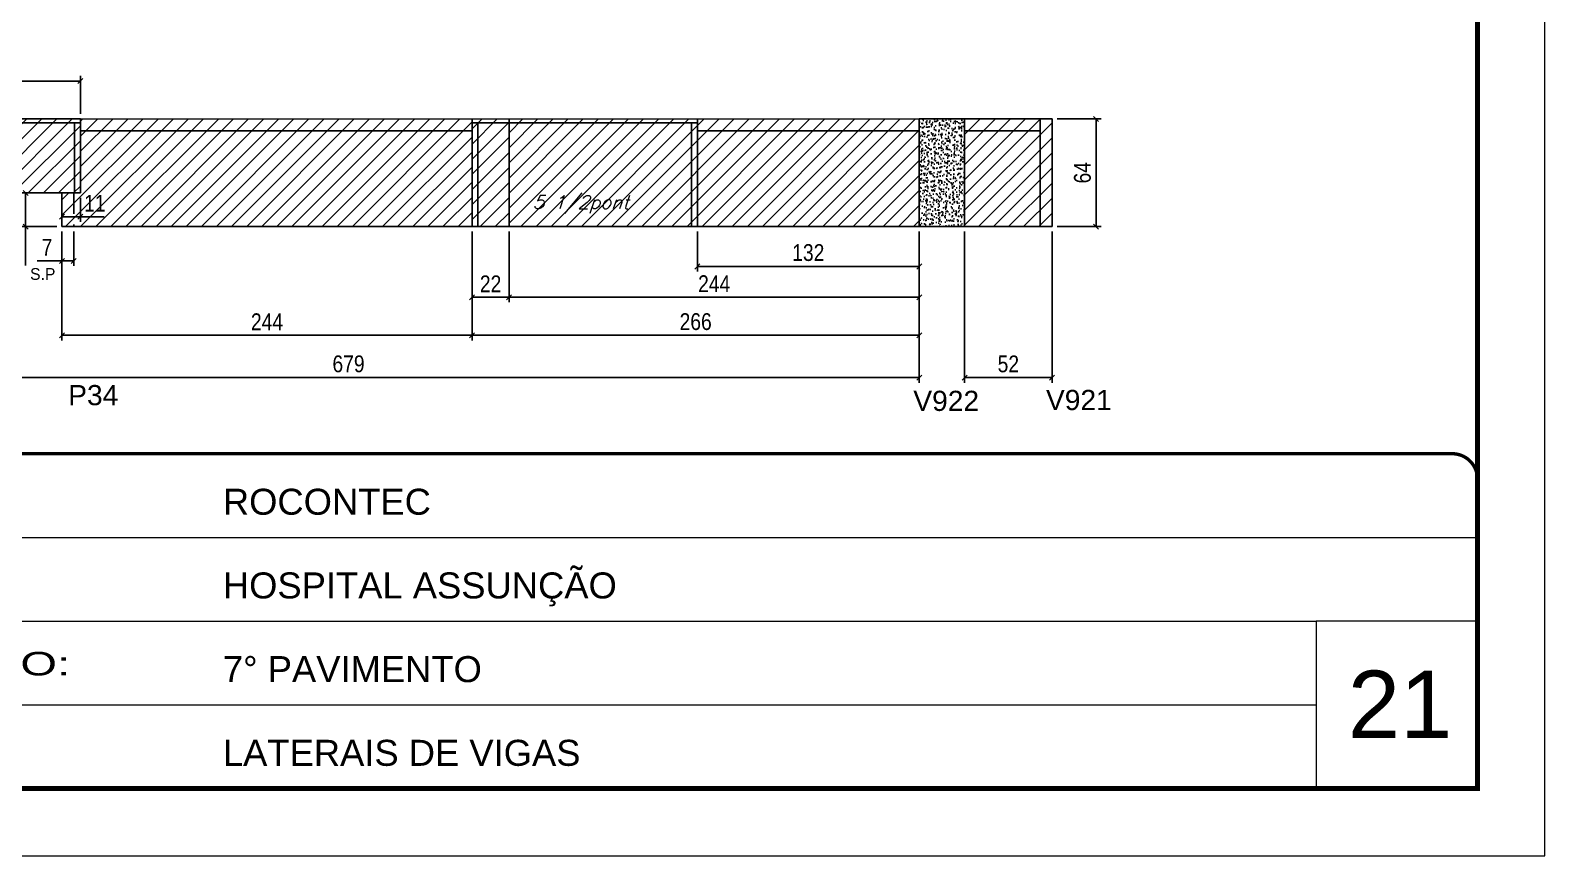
# Model space of a CAD drawing. Extents: x -20960 to -5926, y -2106 to 21915.
# Drawn here: x -11623 to -10722, y 15123 to 15614 of the extents above; entities that cross this region are included whole.
import ezdxf

# ---------------------------------------------------------------- set-up
doc = ezdxf.new("R2010")
doc.units = 0
for name, pattern in [('CONTINUO', [0]), ('DASHED', [0.75, 0.5, -0.25]), ('HIDDEN', [0.375, 0.25, -0.125])]:
    doc.linetypes.add(name, pattern=pattern)
for name, color, linetype in [('5', 5, 'Continuous'), ('COTA', 241, 'Continuous'), ('Painéis', 200, 'Continuous'), ('Reaproveitamento', 251, 'Continuous'), ('SARR_2.2x7', 40, 'Continuous'), ('SARR_3.5x7', 81, 'Continuous'), ('texto', 7, 'Continuous')]:
    doc.layers.add(name, color=color, linetype=linetype)
for name, color, linetype, lineweight in [('CARIMBO', 255, 'Continuous', 9), ('Folhas', 255, 'Continuous', 9), ('SARRAFO DE PRESSAO', 251, 'DASHED', 9)]:
    doc.layers.add(name, color=color, linetype=linetype, lineweight=lineweight)
doc.styles.add('ARIAL', font='arial.ttf')
doc.styles.add('COTA TECNICA', font='techl___.ttf', dxfattribs={"height": 10})
doc.styles.add('Romans', font='romans.shx')
doc.styles.add('ROMAS860', font='ROMAS860.SHX')
doc.styles.get("Standard").update_dxf_attribs({"font": 'arial.ttf'})
doc.styles.add('Tecnologia', font='')
doc.styles.get('Tecnologia').set_extended_font_data('Forgotten Futurist')
doc.dimstyles.new('PAINEL', dxfattribs={"dimtxt": 10, "dimasz": 3, "dimexe": 3, "dimexo": 3, "dimgap": 3, "dimtad": 1, "dimdec": 1, "dimzin": 12, "dimdsep": 46, "dimtxsty": 'COTA TECNICA', "dimblk1": 'OBLIQUE', "dimblk2": 'OBLIQUE', "dimsah": 1, "dimcen": 0.9, "dimclrd": 4, "dimclre": 4, "dimclrt": 240, "dimadec": 1, "dimazin": 3, "dimtfac": 1, "dimtdec": 1, "dimtmove": 0, "dimatfit": 3, "dimfxl": 1, "dimtolj": 1, "dimtzin": 12, "dimarcsym": 0})
pattern_1 = [(45, (-152301.7174, -16016.1105), (-4.49012806, 4.49012806), [])]

# ---------------------------------------------------------------- blocks, each defined once
blk = doc.blocks.new('9999999999')
at = {"color": 30, "linetype": 'CONTINUO'}
for p, q in [((98564.56, 34379.64), (99583.98, 34379.64)), ((98564.56, 34329.83), (99487.98, 34329.83)), ((99583.98, 34329.83), (99487.98, 34329.83)), ((99487.98, 34329.83), (99487.98, 34230.21)), ((98564.56, 34280.02), (99487.98, 34280.02))]:
    blk.add_line(p, q, dxfattribs=at)
at = {"color": 30, "linetype": 'CONTINUO', "const_width": 2}
blk.add_lwpolyline([(99583.98, 34230.21), (99583.98, 34414.45, 0.414214), (99568.98, 34429.45), (98228.98, 34429.45, 0.414214), (98213.98, 34414.45), (98213.98, 34245.21, 0.414214), (98228.98, 34230.21), (99583.98, 34230.21)], format="xyb", dxfattribs=at)
at = {"layer": 'Folhas'}
blk.add_lwpolyline([(98138.98, 34190.21), (99623.98, 34190.21), (99623.98, 35240.21), (98138.98, 35240.21)], close=True, dxfattribs=at)
at = {"layer": 'Folhas', "color": 30, "const_width": 3}
blk.add_lwpolyline([(98213.98, 34230.21), (99583.98, 34230.21), (99583.98, 35200.21), (98213.98, 35200.21)], close=True, dxfattribs=at)
at = {"color": 7, "linetype": 'Continuous', "ltscale": 5, "style": 'ARIAL'}
for s, height, p in [('ROCONTEC', 15.483, (98837.68, 34393.13)), ('HOSPITAL ASSUNÇÃO', 15.4829, (98837.68, 34343.32)), ('7° PAVIMENTO', 15.4829, (98837.68, 34293.51)), ('LATERAIS DE VIGAS', 15.4829, (98837.68, 34243.7))]:
    blk.add_text(s, height=height, dxfattribs=at).set_placement(p)
at = {"layer": 'Folhas', "color": 7, "style": 'Tecnologia', "width": 1.5}
blk.add_text('PAVIMENTO:', height=14, dxfattribs=at).set_placement((98573.65, 34297.5))
blk = doc.blocks.new('_Oblique')
at = {"color": 0, "linetype": 'ByBlock', "lineweight": -2}
blk.add_line((-0.5, -0.5), (0.5, 0.5), dxfattribs=at)
blk = doc.blocks.new('*D436')
at = {"layer": 'COTA', "color": 4, "linetype": 'ByBlock', "lineweight": -2, "transparency": 16777216}
for p, q in [((-11067.05, 15493.96), (-11067.05, 15404.04)), ((-11015.05, 15493.96), (-11015.05, 15404.04)), ((-11015.05, 15407.04), (-11067.05, 15407.04))]:
    blk.add_line(p, q, dxfattribs=at)
at = {"layer": 'Defpoints', "color": 0, "linetype": 'ByBlock', "transparency": 16777216}
for p in [(-11067.05, 15496.96), (-11015.05, 15496.96), (-11067.05, 15407.04)]:
    blk.add_point(p, dxfattribs=at)
at = {"layer": 'COTA', "color": 4, "linetype": 'ByBlock', "lineweight": -2, "transparency": 16777216, "xscale": 3, "yscale": 3, "zscale": 3, "rotation": 180}
blk.add_blockref('_Oblique', (-11067.05, 15407.04), dxfattribs=at)
at = {"layer": 'COTA', "color": 4, "linetype": 'ByBlock', "lineweight": -2, "transparency": 16777216, "xscale": 3, "yscale": 3, "zscale": 3}
blk.add_blockref('_Oblique', (-11015.05, 15407.04), dxfattribs=at)
at = {"layer": 'COTA', "color": 240, "linetype": 'ByBlock', "transparency": 16777216, "insert": (-11041.05, 15415.15), "char_height": 10, "attachment_point": 5, "style": 'COTA TECNICA'}
blk.add_mtext('\\A1;52', dxfattribs=at)
blk = doc.blocks.new('*D437')
at = {"layer": 'COTA', "color": 4, "linetype": 'ByBlock', "lineweight": -2, "transparency": 16777216}
for p, q in [((-11604.05, 15493.96), (-11604.05, 15429.21)), ((-11360.05, 15493.96), (-11360.05, 15429.21)), ((-11604.05, 15432.21), (-11360.05, 15432.21))]:
    blk.add_line(p, q, dxfattribs=at)
at = {"layer": 'Defpoints', "color": 0, "linetype": 'ByBlock', "transparency": 16777216}
for p in [(-11604.05, 15496.96), (-11360.05, 15496.96), (-11360.05, 15432.21)]:
    blk.add_point(p, dxfattribs=at)
at = {"layer": 'COTA', "color": 4, "linetype": 'ByBlock', "lineweight": -2, "transparency": 16777216, "xscale": 3, "yscale": 3, "zscale": 3, "rotation": 180}
blk.add_blockref('_Oblique', (-11604.05, 15432.21), dxfattribs=at)
at = {"layer": 'COTA', "color": 4, "linetype": 'ByBlock', "lineweight": -2, "transparency": 16777216, "xscale": 3, "yscale": 3, "zscale": 3}
blk.add_blockref('_Oblique', (-11360.05, 15432.21), dxfattribs=at)
at = {"layer": 'COTA', "color": 240, "linetype": 'ByBlock', "transparency": 16777216, "insert": (-11482.05, 15440.28), "char_height": 10, "attachment_point": 5, "style": 'COTA TECNICA'}
blk.add_mtext('\\A1;244', dxfattribs=at)
blk = doc.blocks.new('*D438')
at = {"layer": 'COTA', "color": 4, "linetype": 'ByBlock', "lineweight": -2, "transparency": 16777216}
for p, q in [((-11360.05, 15493.96), (-11360.05, 15429.21)), ((-11094.05, 15493.95), (-11094.05, 15429.21)), ((-11360.05, 15432.21), (-11094.05, 15432.21))]:
    blk.add_line(p, q, dxfattribs=at)
at = {"layer": 'Defpoints', "color": 0, "linetype": 'ByBlock', "transparency": 16777216}
for p in [(-11360.05, 15496.96), (-11094.05, 15496.95), (-11094.05, 15432.21)]:
    blk.add_point(p, dxfattribs=at)
at = {"layer": 'COTA', "color": 4, "linetype": 'ByBlock', "lineweight": -2, "transparency": 16777216, "xscale": 3, "yscale": 3, "zscale": 3, "rotation": 180}
blk.add_blockref('_Oblique', (-11360.05, 15432.21), dxfattribs=at)
at = {"layer": 'COTA', "color": 4, "linetype": 'ByBlock', "lineweight": -2, "transparency": 16777216, "xscale": 3, "yscale": 3, "zscale": 3}
blk.add_blockref('_Oblique', (-11094.05, 15432.21), dxfattribs=at)
at = {"layer": 'COTA', "color": 240, "linetype": 'ByBlock', "transparency": 16777216, "insert": (-11227.05, 15440.31), "char_height": 10, "attachment_point": 5, "style": 'COTA TECNICA'}
blk.add_mtext('\\A1;266', dxfattribs=at)
blk = doc.blocks.new('*D439')
at = {"layer": 'COTA', "color": 4, "linetype": 'ByBlock', "lineweight": -2, "transparency": 16777216}
for p, q in [((-11012.05, 15560.96), (-10985.84, 15560.96)), ((-10988.84, 15560.96), (-10988.84, 15496.96)), ((-11012.05, 15496.96), (-10985.84, 15496.96))]:
    blk.add_line(p, q, dxfattribs=at)
at = {"layer": 'Defpoints', "color": 0, "linetype": 'ByBlock', "transparency": 16777216}
for p in [(-11015.05, 15560.96), (-11015.05, 15496.96), (-10988.84, 15496.96)]:
    blk.add_point(p, dxfattribs=at)
at = {"layer": 'COTA', "color": 4, "linetype": 'ByBlock', "lineweight": -2, "transparency": 16777216, "xscale": 3, "yscale": 3, "zscale": 3}
for p, rotation in [((-10988.84, 15560.96), 90), ((-10988.84, 15496.96), 270)]:
    blk.add_blockref('_Oblique', p, dxfattribs=dict(at, rotation=rotation))
at = {"layer": 'COTA', "color": 240, "linetype": 'ByBlock', "transparency": 16777216, "insert": (-10996.95, 15528.96), "char_height": 10, "attachment_point": 5, "rotation": 90, "style": 'COTA TECNICA'}
blk.add_mtext('\\A1;64', dxfattribs=at)
blk = doc.blocks.new('*D444')
at = {"layer": 'COTA', "color": 4, "linetype": 'ByBlock', "lineweight": -2, "transparency": 16777216}
for p, q in [((-11604.05, 15493.96), (-11604.05, 15473.49)), ((-11597.05, 15493.96), (-11597.05, 15473.49)), ((-11604.05, 15476.49), (-11618.78, 15476.49)), ((-11597.05, 15476.49), (-11604.05, 15476.49))]:
    blk.add_line(p, q, dxfattribs=at)
at = {"layer": 'Defpoints', "color": 0, "linetype": 'ByBlock', "transparency": 16777216}
for p in [(-11604.05, 15496.96), (-11597.05, 15496.96), (-11604.05, 15476.49)]:
    blk.add_point(p, dxfattribs=at)
at = {"layer": 'COTA', "color": 4, "linetype": 'ByBlock', "lineweight": -2, "transparency": 16777216, "xscale": 3, "yscale": 3, "zscale": 3, "rotation": 180}
blk.add_blockref('_Oblique', (-11604.05, 15476.49), dxfattribs=at)
at = {"layer": 'COTA', "color": 4, "linetype": 'ByBlock', "lineweight": -2, "transparency": 16777216, "xscale": 3, "yscale": 3, "zscale": 3}
blk.add_blockref('_Oblique', (-11597.05, 15476.49), dxfattribs=at)
at = {"layer": 'COTA', "color": 240, "linetype": 'ByBlock', "transparency": 16777216, "insert": (-11612.91, 15484.57), "char_height": 10, "attachment_point": 5, "style": 'COTA TECNICA'}
blk.add_mtext('\\A1;7', dxfattribs=at)
blk = doc.blocks.new('*D445')
at = {"layer": 'COTA', "color": 4, "linetype": 'ByBlock', "lineweight": -2, "transparency": 16777216}
for p, q in [((-11226.05, 15493.96), (-11226.05, 15470.18)), ((-11094.05, 15493.95), (-11094.05, 15470.18)), ((-11226.05, 15473.18), (-11094.05, 15473.18))]:
    blk.add_line(p, q, dxfattribs=at)
at = {"layer": 'Defpoints', "color": 0, "linetype": 'ByBlock', "transparency": 16777216}
for p in [(-11226.05, 15496.96), (-11094.05, 15496.95), (-11094.05, 15473.18)]:
    blk.add_point(p, dxfattribs=at)
at = {"layer": 'COTA', "color": 4, "linetype": 'ByBlock', "lineweight": -2, "transparency": 16777216, "xscale": 3, "yscale": 3, "zscale": 3, "rotation": 180}
blk.add_blockref('_Oblique', (-11226.05, 15473.18), dxfattribs=at)
at = {"layer": 'COTA', "color": 4, "linetype": 'ByBlock', "lineweight": -2, "transparency": 16777216, "xscale": 3, "yscale": 3, "zscale": 3}
blk.add_blockref('_Oblique', (-11094.05, 15473.18), dxfattribs=at)
at = {"layer": 'COTA', "color": 240, "linetype": 'ByBlock', "transparency": 16777216, "insert": (-11160.05, 15481.4), "char_height": 10, "attachment_point": 5, "style": 'COTA TECNICA'}
blk.add_mtext('\\A1;132', dxfattribs=at)
blk = doc.blocks.new('*D446')
at = {"layer": 'COTA', "color": 4, "linetype": 'ByBlock', "lineweight": -2, "transparency": 16777216}
for p, q in [((-11360.05, 15493.96), (-11360.05, 15451.87)), ((-11338.05, 15493.96), (-11338.05, 15451.87)), ((-11360.05, 15454.87), (-11338.05, 15454.87))]:
    blk.add_line(p, q, dxfattribs=at)
at = {"layer": 'Defpoints', "color": 0, "linetype": 'ByBlock', "transparency": 16777216}
for p in [(-11360.05, 15496.96), (-11338.05, 15496.96), (-11338.05, 15454.87)]:
    blk.add_point(p, dxfattribs=at)
at = {"layer": 'COTA', "color": 4, "linetype": 'ByBlock', "lineweight": -2, "transparency": 16777216, "xscale": 3, "yscale": 3, "zscale": 3, "rotation": 180}
blk.add_blockref('_Oblique', (-11360.05, 15454.87), dxfattribs=at)
at = {"layer": 'COTA', "color": 4, "linetype": 'ByBlock', "lineweight": -2, "transparency": 16777216, "xscale": 3, "yscale": 3, "zscale": 3}
blk.add_blockref('_Oblique', (-11338.05, 15454.87), dxfattribs=at)
at = {"layer": 'COTA', "color": 240, "linetype": 'ByBlock', "transparency": 16777216, "insert": (-11349.05, 15462.87), "char_height": 10, "attachment_point": 5, "style": 'COTA TECNICA'}
blk.add_mtext('\\A1;22', dxfattribs=at)
blk = doc.blocks.new('*D447')
at = {"layer": 'COTA', "color": 4, "linetype": 'ByBlock', "lineweight": -2, "transparency": 16777216}
for p, q in [((-11338.05, 15493.96), (-11338.05, 15451.87)), ((-11094.05, 15493.96), (-11094.05, 15451.87)), ((-11338.05, 15454.87), (-11094.05, 15454.87))]:
    blk.add_line(p, q, dxfattribs=at)
at = {"layer": 'Defpoints', "color": 0, "linetype": 'ByBlock', "transparency": 16777216}
for p in [(-11338.05, 15496.96), (-11094.05, 15496.96), (-11094.05, 15454.87)]:
    blk.add_point(p, dxfattribs=at)
at = {"layer": 'COTA', "color": 4, "linetype": 'ByBlock', "lineweight": -2, "transparency": 16777216, "xscale": 3, "yscale": 3, "zscale": 3, "rotation": 180}
blk.add_blockref('_Oblique', (-11338.05, 15454.87), dxfattribs=at)
at = {"layer": 'COTA', "color": 4, "linetype": 'ByBlock', "lineweight": -2, "transparency": 16777216, "xscale": 3, "yscale": 3, "zscale": 3}
blk.add_blockref('_Oblique', (-11094.05, 15454.87), dxfattribs=at)
at = {"layer": 'COTA', "color": 240, "linetype": 'ByBlock', "transparency": 16777216, "insert": (-11216.05, 15462.94), "char_height": 10, "attachment_point": 5, "style": 'COTA TECNICA'}
blk.add_mtext('\\A1;244', dxfattribs=at)
blk = doc.blocks.new('*D490')
at = {"layer": 'COTA', "color": 4, "lineweight": -2, "ltscale": 25, "transparency": 16777216}
for p, q in [((-11773.05, 15513.96), (-11773.05, 15404.04)), ((-11094.05, 15493.95), (-11094.05, 15404.04)), ((-11773.05, 15407.04), (-11094.05, 15407.04))]:
    blk.add_line(p, q, dxfattribs=at)
at = {"layer": 'Defpoints', "color": 0, "ltscale": 25, "transparency": 16777216}
for p in [(-11773.05, 15516.96), (-11094.05, 15496.95), (-11094.05, 15407.04)]:
    blk.add_point(p, dxfattribs=at)
at = {"layer": 'COTA', "color": 4, "lineweight": -2, "ltscale": 25, "transparency": 16777216, "xscale": 3, "yscale": 3, "zscale": 3, "rotation": 180}
blk.add_blockref('_Oblique', (-11773.05, 15407.04), dxfattribs=at)
at = {"layer": 'COTA', "color": 4, "lineweight": -2, "ltscale": 25, "transparency": 16777216, "xscale": 3, "yscale": 3, "zscale": 3}
blk.add_blockref('_Oblique', (-11094.05, 15407.04), dxfattribs=at)
at = {"layer": 'COTA', "color": 240, "ltscale": 25, "transparency": 16777216, "insert": (-11433.55, 15415.17), "char_height": 10, "attachment_point": 5, "style": 'COTA TECNICA'}
blk.add_mtext('\\A1;679', dxfattribs=at)
blk = doc.blocks.new('*D497')
at = {"layer": 'COTA', "color": 4, "lineweight": -2, "ltscale": 25, "transparency": 16777216}
for p, q in [((-11604.05, 15513.96), (-11604.05, 15499.76)), ((-11593.05, 15513.96), (-11593.05, 15499.76)), ((-11604.05, 15502.76), (-11593.05, 15502.76)), ((-11593.05, 15502.76), (-11578.96, 15502.76))]:
    blk.add_line(p, q, dxfattribs=at)
at = {"layer": 'Defpoints', "color": 0, "ltscale": 25, "transparency": 16777216}
for p in [(-11604.05, 15516.96), (-11593.05, 15516.96), (-11593.05, 15502.76)]:
    blk.add_point(p, dxfattribs=at)
at = {"layer": 'COTA', "color": 4, "lineweight": -2, "ltscale": 25, "transparency": 16777216, "xscale": 3, "yscale": 3, "zscale": 3, "rotation": 180}
blk.add_blockref('_Oblique', (-11604.05, 15502.76), dxfattribs=at)
at = {"layer": 'COTA', "color": 4, "lineweight": -2, "ltscale": 25, "transparency": 16777216, "xscale": 3, "yscale": 3, "zscale": 3}
blk.add_blockref('_Oblique', (-11593.05, 15502.76), dxfattribs=at)
at = {"layer": 'COTA', "color": 240, "ltscale": 25, "transparency": 16777216, "insert": (-11584.5, 15510.82), "char_height": 10, "attachment_point": 5, "style": 'COTA TECNICA'}
blk.add_mtext('\\A1;11', dxfattribs=at)
blk = doc.blocks.new('*D498')
at = {"layer": 'COTA', "color": 4, "lineweight": -2, "ltscale": 25, "transparency": 16777216}
for p, q in [((-11773.05, 15563.96), (-11773.05, 15586.55)), ((-11593.05, 15563.96), (-11593.05, 15586.55)), ((-11773.05, 15583.55), (-11593.05, 15583.55))]:
    blk.add_line(p, q, dxfattribs=at)
at = {"layer": 'Defpoints', "color": 0, "ltscale": 25, "transparency": 16777216}
for p in [(-11593.05, 15583.55), (-11773.05, 15560.96), (-11593.05, 15560.96)]:
    blk.add_point(p, dxfattribs=at)
at = {"layer": 'COTA', "color": 4, "lineweight": -2, "ltscale": 25, "transparency": 16777216, "xscale": 3, "yscale": 3, "zscale": 3, "rotation": 180}
blk.add_blockref('_Oblique', (-11773.05, 15583.55), dxfattribs=at)
at = {"layer": 'COTA', "color": 4, "lineweight": -2, "ltscale": 25, "transparency": 16777216, "xscale": 3, "yscale": 3, "zscale": 3}
blk.add_blockref('_Oblique', (-11593.05, 15583.55), dxfattribs=at)
at = {"layer": 'COTA', "color": 240, "ltscale": 25, "transparency": 16777216, "insert": (-11683.05, 15591.67), "char_height": 10, "attachment_point": 5, "style": 'COTA TECNICA'}
blk.add_mtext('\\A1;180', dxfattribs=at)
blk = doc.blocks.new('*D450')
at = {"layer": 'COTA', "color": 4, "lineweight": -2, "ltscale": 25, "transparency": 16777216}
for p, q in [((-11607.05, 15516.96), (-11628.65, 15516.96)), ((-11625.65, 15516.96), (-11625.65, 15496.96)), ((-11607.05, 15496.96), (-11628.65, 15496.96)), ((-11625.65, 15496.96), (-11625.65, 15473.75))]:
    blk.add_line(p, q, dxfattribs=at)
at = {"layer": 'Defpoints', "color": 0, "ltscale": 25, "transparency": 16777216}
for p in [(-11604.05, 15516.96), (-11625.65, 15496.96), (-11604.05, 15496.96)]:
    blk.add_point(p, dxfattribs=at)
at = {"layer": 'COTA', "color": 4, "lineweight": -2, "ltscale": 25, "transparency": 16777216, "xscale": 3, "yscale": 3, "zscale": 3}
for p, rotation in [((-11625.65, 15516.96), 90), ((-11625.65, 15496.96), 270)]:
    blk.add_blockref('_Oblique', p, dxfattribs=dict(at, rotation=rotation))
at = {"layer": 'COTA', "color": 240, "ltscale": 25, "transparency": 16777216, "insert": (-11633.75, 15483.86), "char_height": 10, "attachment_point": 5, "rotation": 90, "style": 'COTA TECNICA'}
blk.add_mtext('\\A1;20', dxfattribs=at)

msp = doc.modelspace()

# ---------------------------------------------------------------- hatches: boundary and pattern name
at = {"layer": 'COTA', "linetype": 'ByBlock'}
h = msp.add_hatch(dxfattribs=at)
h.set_pattern_fill('AR-CONC', color=256, scale=0.03)
h.set_pattern_definition([(50, (-145245.194, -15202.002), (5.46554007, -0.47817257), [0.5715, -6.2865]), (355, (-145245.194, -15202.002), (-1.05730264, 5.73170536), [0.4572, -5.02921753]), (100.4514447, (-145244.7386, -15202.042), (4.40823741, 5.25353256), [0.48570026, -5.34270734]), (46.1842, (-145245.194, -15200.478), (8.13237123, -1.26126984), [0.85725, -9.42975]), (96.6355576, (-145244.516, -15200.583), (7.122124, 7.42278374), [0.7285507, -8.01406824]), (351.184151, (-145245.194, -15200.478), (7.122124, 7.42278374), [0.685799, -7.54379196]), (21, (-145244.432, -15200.859), (4.54843174, -3.06795595), [0.5715, -6.2865]), (326, (-145244.432, -15200.859), (1.85406085, 5.52563898), [0.4572, -5.0292]), (71.451445, (-145244.053, -15201.1146), (6.40249258, 2.45768307), [0.48570026, -5.34269813]), (37.5, (-145245.194, -15202.0019), (0.092658098, 2.536651166), [0, -4.96824, 0, -5.1054, 0, -5.04825]), (7.5, (-145245.194, -15202.002), (2.004589875, 3.005417245), [0, -2.91084, 0, -4.85394, 0, -1.92405]), (327.5, (-145246.8933, -15202.0019), (4.067717855, -0.17186232), [0, -1.905, 0, -5.9436, 0, -7.8867]), (317.5, (-145247.6553, -15202.002), (4.44387544, 0.76279473), [0, -2.4765, 0, -3.94716, 0, -5.6007])])
h.paths.add_polyline_path([(-11094.05, 15496.96), (-11067.05, 15496.96), (-11067.05, 15560.96), (-11094.05, 15560.96)])
at = {"layer": 'Reaproveitamento', "linetype": 'ByBlock'}
h = msp.add_hatch(dxfattribs=at)
h.set_pattern_fill('ANSI31', color=256, scale=2)
h.set_pattern_definition([(45, (-154041.7337, -9124.66), (-4.49012806, 4.49012806), [])])
h.paths.add_polyline_path([(-11593.05, 15516.96), (-11593.05, 15560.96), (-11773.05, 15560.96), (-11773.05, 15516.96)])
h = msp.add_hatch(dxfattribs=at)
h.set_pattern_fill('ANSI31', color=256, scale=2)
h.set_pattern_definition([(45, (-152470.2337, -12570.385), (-4.49012806, 4.49012806), [])])
h.paths.add_polyline_path([(-11593.05, 15560.95), (-11593.05, 15516.96), (-11604.05, 15516.96), (-11604.05, 15496.96), (-11360.05, 15496.96), (-11360.05, 15560.96)])
h = msp.add_hatch(dxfattribs=at)
h.set_pattern_fill('ANSI31', color=256, scale=2)
h.set_pattern_definition(pattern_1)
h.paths.add_polyline_path([(-11338.05, 15560.96), (-11360.05, 15560.96), (-11360.05, 15496.96), (-11338.05, 15496.96)])
h = msp.add_hatch(dxfattribs=at)
h.set_pattern_fill('ANSI31', color=256, scale=2)
h.set_pattern_definition([(45, (-150703.2174, -7976.085), (-4.49012806, 4.49012806), [])])
h.paths.add_polyline_path([(-11094.05, 15560.96), (-11338.05, 15560.96), (-11338.05, 15496.96), (-11094.05, 15496.95), (-11094.05, 15496.95)])
h.paths.add_polyline_path([(-11331.81, 15502.14), (-11264.19, 15502.14), (-11258.69, 15518.11), (-11326.31, 15518.11)], flags=24)
h = msp.add_hatch(dxfattribs=at)
h.set_pattern_fill('ANSI31', color=256, scale=2)
h.set_pattern_definition(pattern_1)
h.paths.add_polyline_path([(-11067.05, 15560.96), (-11067.05, 15496.96), (-11015.05, 15496.96), (-11015.05, 15560.96)])

# ---------------------------------------------------------------- linework, layer by layer
at = {"layer": 'COTA', "linetype": 'ByBlock'}
for p, q in [((-11094.05, 15560.96), (-11067.05, 15560.96)), ((-11067.05, 15496.96), (-11094.05, 15496.96))]:
    msp.add_line(p, q, dxfattribs=at)
at = {"layer": 'Painéis', "ltscale": 25}
for p, q in [((-11593.05, 15560.96), (-11773.05, 15560.96)), ((-11593.05, 15516.96), (-11593.05, 15560.96)), ((-11593.05, 15516.96), (-11773.05, 15516.96))]:
    msp.add_line(p, q, dxfattribs=at)
at = {"layer": 'Painéis', "linetype": 'ByBlock'}
for p, q in [((-11094.05, 15560.96), (-11593.05, 15560.95)), ((-11360.05, 15560.96), (-11360.05, 15496.96)), ((-11338.05, 15496.96), (-11338.05, 15560.96)), ((-11094.05, 15496.96), (-11094.05, 15560.96)), ((-11015.05, 15560.96), (-11067.05, 15560.96)), ((-11067.05, 15560.96), (-11067.05, 15496.96)), ((-11015.05, 15496.96), (-11015.05, 15560.96)), ((-11604.05, 15516.96), (-11604.05, 15496.96)), ((-11604.05, 15496.96), (-11094.05, 15496.95)), ((-11067.05, 15496.96), (-11015.05, 15496.96))]:
    msp.add_line(p, q, dxfattribs=at)
at = {"layer": 'SARR_2.2x7', "linetype": 'Continuous'}
for p, q in [((-11593.05, 15558.76), (-11758.05, 15558.76)), ((-11360.05, 15558.76), (-11226.05, 15558.76)), ((-11022.05, 15496.96), (-11022.05, 15560.96)), ((-11593.05, 15553.96), (-11360.05, 15553.96)), ((-11094.12, 15553.96), (-11226.05, 15553.96)), ((-11022.05, 15553.96), (-11067.05, 15553.96))]:
    msp.add_line(p, q, dxfattribs=at)
at = {"layer": 'SARR_2.2x7', "linetype": 'HIDDEN', "ltscale": 50}
msp.add_line((-11597.05, 15516.96), (-11597.05, 15496.96), dxfattribs=at)
at = {"layer": 'SARR_3.5x7'}
for p, q in [((-11596.55, 15516.96), (-11596.55, 15558.76)), ((-11356.55, 15558.76), (-11356.55, 15496.96)), ((-11229.55, 15558.76), (-11229.55, 15496.96)), ((-11226.05, 15496.96), (-11226.05, 15560.96))]:
    msp.add_line(p, q, dxfattribs=at)

# ---------------------------------------------------------------- block references
at = {"layer": 'SARRAFO DE PRESSAO', "color": 6, "linetype": 'ByBlock'}
msp.add_blockref('9999999999', (-110345.98, -19067.69), dxfattribs=at)

# ---------------------------------------------------------------- texts
at = {"layer": '5', "linetype": 'Continuous'}
for s, p in [('P34', (-11600.31, 15390.63)), ('V922', (-11097.59, 15387.22)), ('V921', (-11018.68, 15387.75))]:
    msp.add_text(s, height=12, rotation=359.99996, dxfattribs=at).set_placement(p)
at = {"layer": 'CARIMBO', "style": 'ARIAL'}
msp.add_text('21', height=40, dxfattribs=at).set_placement((-10839.14, 15192.66))
at = {"layer": 'texto', "color": 2, "insert": (-11295.44, 15510.13), "char_height": 8, "attachment_point": 5, "style": 'Romans'}
msp.add_mtext('{\\Q19;\\C256;5 1/2pont}', dxfattribs=at)
at = {"layer": 'texto', "color": 4, "insert": (-11615.44, 15468.68), "char_height": 7, "attachment_point": 5, "rotation": 359.99915, "style": 'ROMAS860'}
msp.add_mtext('S.P', dxfattribs=at)

# ---------------------------------------------------------------- dimensions: what is measured, and where the dimension line sits
at = {"layer": 'COTA', "ltscale": 25}
for base, p1, p2, picture, middle in [((-11593.05, 15583.55), (-11773.05, 15560.96), (-11593.05, 15560.96), '*D498', (-11683.05, 15591.67)), ((-11094.05, 15407.04), (-11773.05, 15516.96), (-11094.05, 15496.95), '*D490', (-11433.55, 15415.17)), ((-11593.05, 15502.76), (-11604.05, 15516.96), (-11593.05, 15516.96), '*D497', (-11584.5, 15510.82))]:
    dim = msp.add_linear_dim(base=base, p1=p1, p2=p2, dimstyle='PAINEL', dxfattribs=at)
    dim.commit()
    dim.dimension.update_dxf_attribs({"geometry": picture, "text_midpoint": middle})
at = {"layer": 'COTA', "linetype": 'ByBlock'}
for base, p1, p2, angle, picture, middle in [((-10988.84, 15496.96), (-11015.05, 15560.96), (-11015.05, 15496.96), 90, '*D439', (-10996.95, 15528.96)), ((-11360.05, 15432.21), (-11604.05, 15496.96), (-11360.05, 15496.96), 180, '*D437', (-11482.05, 15440.28)), ((-11094.05, 15432.21), (-11360.05, 15496.96), (-11094.05, 15496.95), 180, '*D438', (-11227.05, 15440.31)), ((-11067.05, 15407.04), (-11015.05, 15496.96), (-11067.05, 15496.96), 180, '*D436', (-11041.05, 15415.15))]:
    dim = msp.add_linear_dim(base=base, p1=p1, p2=p2, angle=angle, dimstyle='PAINEL', dxfattribs=at)
    dim.commit()
    dim.dimension.update_dxf_attribs({"geometry": picture, "text_midpoint": middle})
at = {"layer": 'COTA', "ltscale": 25}
dim = msp.add_linear_dim(base=(-11625.65, 15496.96), p1=(-11604.05, 15516.96), p2=(-11604.05, 15496.96), angle=90, dimstyle='PAINEL', dxfattribs=at)
dim.commit()
dim.dimension.update_dxf_attribs({"geometry": '*D450', "text_midpoint": (-11633.75, 15483.86)})
at = {"layer": 'COTA', "linetype": 'ByBlock'}
for base, p1, p2, picture, middle in [((-11604.05, 15476.49), (-11597.05, 15496.96), (-11604.05, 15496.96), '*D444', (-11612.91, 15484.57)), ((-11094.05, 15454.87), (-11338.05, 15496.96), (-11094.05, 15496.96), '*D447', (-11216.05, 15462.94))]:
    dim = msp.add_linear_dim(base=base, p1=p1, p2=p2, dimstyle='PAINEL', dxfattribs=at)
    dim.commit()
    dim.dimension.update_dxf_attribs({"geometry": picture, "text_midpoint": middle})
for base, p1, p2, picture, middle in [((-11338.05, 15454.87), (-11360.05, 15496.96), (-11338.05, 15496.96), '*D446', (-11349.05, 15462.87)), ((-11094.05, 15473.18), (-11226.05, 15496.96), (-11094.05, 15496.95), '*D445', (-11160.05, 15481.4))]:
    dim = msp.add_linear_dim(base=base, p1=p1, p2=p2, dimstyle='PAINEL', override={"dimtmove": 1}, dxfattribs=at)
    dim.commit()
    dim.dimension.update_dxf_attribs({"geometry": picture, "text_midpoint": middle})

doc.saveas('drawing.dxf')
